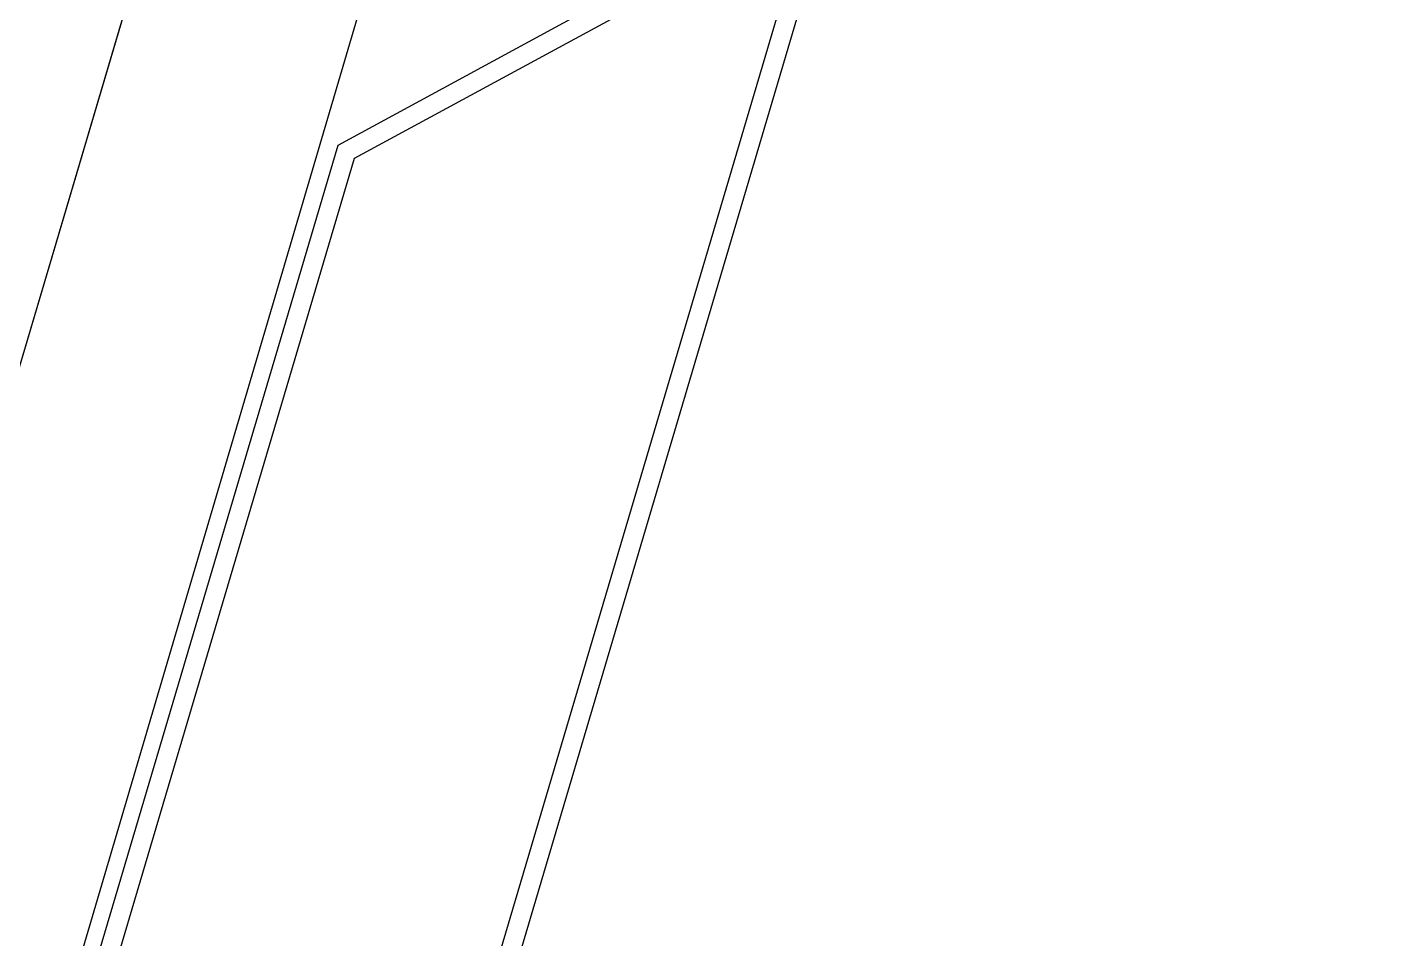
# Model space of a CAD drawing. Header units: millimetres. Extents: x 62878 to 70819, y -67946 to -61850.
# Drawn here: x 67761.7 to 67803.21, y -66299.47 to -66271.49 of the extents above; entities that cross this region are included whole.
import ezdxf

# ---------------------------------------------------------------- set-up
doc = ezdxf.new("R2010")
doc.units = ezdxf.units.MM
doc.layers.add('DOGRAMA', color=171, linetype='Continuous', lineweight=0)
doc.layers.add('DOĞRAMA-yeni', color=40, linetype='Continuous')
doc.layers.add('ÇATI K', color=254, linetype='Continuous')

# ---------------------------------------------------------------- blocks, each defined once
blk = doc.blocks.new('SPANDREL PAN.92')
at = {"layer": 'DOĞRAMA-yeni', "color": 122, "lineweight": -2}
for p, q in [((36488.808, 28166.155), (36462.869, 28253.936)), ((36488.205, 28166.081), (36462.322, 28253.67)), ((36479.507, 28239.27), (36467.084, 28246.026)), ((36479.002, 28238.862), (36466.579, 28245.618)), ((36494.803, 28187.509), (36479.507, 28239.27)), ((36494.157, 28187.578), (36479.002, 28238.862))]:
    blk.add_line(p, q, dxfattribs=at)

msp = doc.modelspace()

# ---------------------------------------------------------------- linework, layer by layer
msp.add_lwpolyline([(68896.021, -63031.435), (69030.259, -63071.184), (69185.279, -62547.653), (68892.999, -62461.107, 1.044368), (68063.198, -62298.73, 0.204375), (63106.96, -62494.783, 0.353953), (62932.94, -62997.825), (63753.185, -65779.598), (64154.954, -67142.153), (65336.723, -66792.622), (65336.7, -66829.112), (65270.535, -66829.071, 0.626789), (65270.199, -67369.071), (65531.845, -67369.234, 0.926242), (66130.088, -67369.606), (66391.733, -67369.769, 0.626743), (66392.069, -66829.769), (66326.147, -66829.728), (66326.17, -66793.238), (67506.156, -67144.128), (68467.025, -63899.086), (68625.204, -63946.037), (68896.024, -63031.423)], format="xyb")
at = {"layer": 'DOGRAMA', "lineweight": -2}
msp.add_lwpolyline([(66522.144, -66852.653), (67506.156, -67144.128), (68892.83, -62461.057)], dxfattribs=at)
at = {"layer": 'ÇATI K', "color": 0}
msp.add_line((68230.558, -64714.946), (67736.638, -66390.566), dxfattribs=at)

# ---------------------------------------------------------------- block references
at = {"layer": 'DOĞRAMA-yeni', "xscale": -1, "rotation": 359.9643240394448}
msp.add_blockref('SPANDREL PAN.92', (104233.158, -94537.085), dxfattribs=at)

doc.saveas('drawing.dxf')
